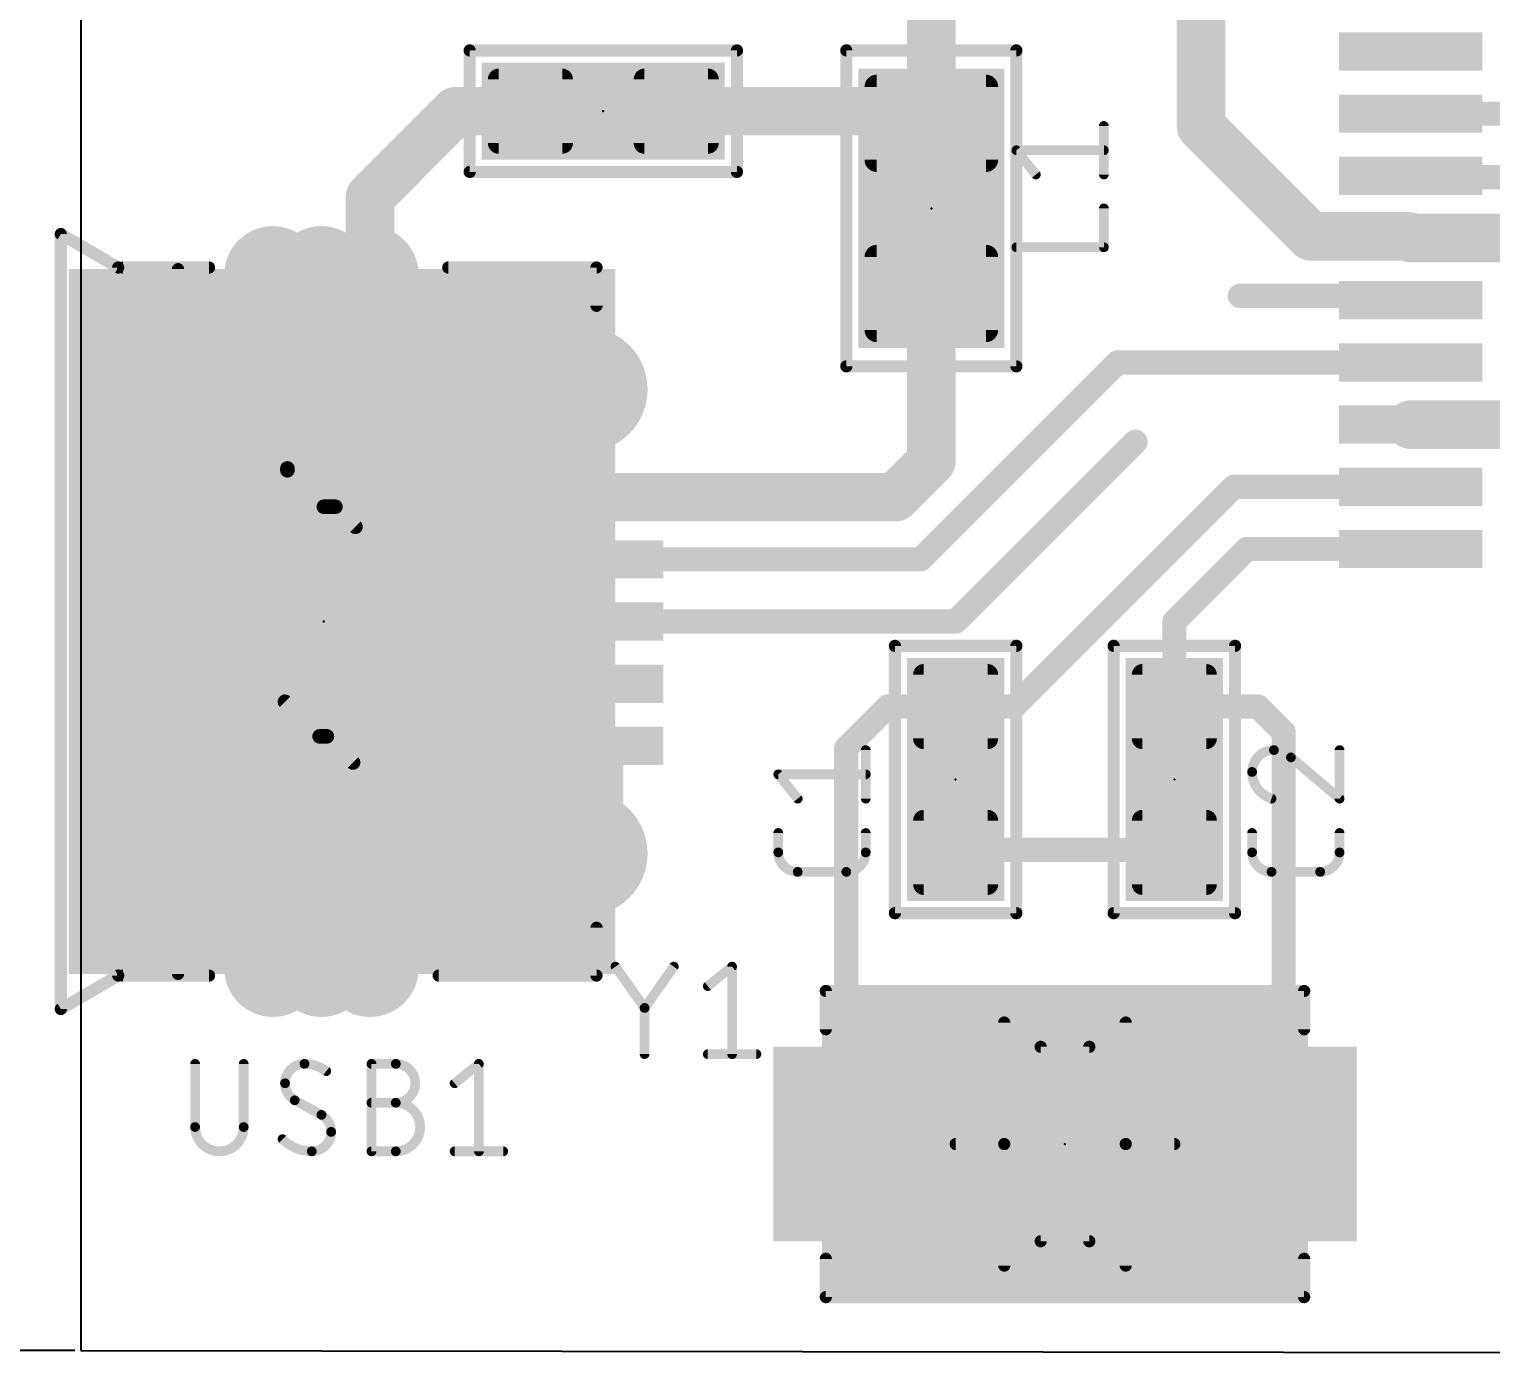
# Model space of a CAD drawing. Extents: x -12 to 108, y -5 to 75.
# Drawn here: x -0.54 to 14.74, y -0.13 to 13.81 of the extents above; entities that cross this region are included whole.
import ezdxf

# ---------------------------------------------------------------- set-up
doc = ezdxf.new("R2010")
doc.units = 0
doc.header["$MEASUREMENT"] = 0
doc.layers.get('0').update_dxf_attribs({"linetype": 'CONTINUOUS'})
doc.layers.get('Defpoints').update_dxf_attribs({"linetype": 'CONTINUOUS'})
for name, color, linetype in [('1', 12, 'CONTINUOUS'), ('17', 110, 'CONTINUOUS'), ('20', 31, 'CONTINUOUS'), ('21', 41, 'CONTINUOUS'), ('23', 53, 'CONTINUOUS'), ('25', 253, 'CONTINUOUS'), ('39', 12, 'CONTINUOUS')]:
    doc.layers.add(name, color=color, linetype=linetype)
doc.dimstyles.new('Annotative', dxfattribs={"dimtxt": 0.18, "dimasz": 0.18, "dimexe": 0.18, "dimexo": 0.0625, "dimgap": 0.09, "dimtad": 0, "dimtih": 1, "dimtoh": 1, "dimdec": 4, "dimzin": 0, "dimdsep": 46, "dimtxsty": 'Standard', "dimcen": 0.09, "dimadec": 0, "dimazin": 0, "dimtfac": 1, "dimtdec": 4, "dimtofl": 0, "dimtmove": 0, "dimatfit": 3, "dimfxl": 1, "dimtolj": 1, "dimtzin": 0, "dimarcsym": 0})

# ---------------------------------------------------------------- blocks, each defined once
blk = doc.blocks.new('RECT')
blk.add_solid([(-0.5, -0.5), (0.5, -0.5), (-0.5, 0.5), (0.5, 0.5)])
blk = doc.blocks.new('RECT142240X142240R25')
at = {"const_width": 0.1111}
blk.add_lwpolyline([(0.3889, -0.3334), (0.3889, 0.3334, 0.4142), (0.3334, 0.3889), (-0.3334, 0.3889, 0.4142), (-0.3889, 0.3334), (-0.3889, -0.3334, 0.4142), (-0.3334, -0.3889), (0.3334, -0.3889, 0.4142)], format="xyb", close=True, dxfattribs=at)
blk.add_solid([(-0.3588, -0.3588), (0.3588, -0.3588), (-0.3588, 0.3588), (0.3588, 0.3588)])
blk = doc.blocks.new('RECT162560X223520R25')
at = {"const_width": 0.127}
blk.add_lwpolyline([(0.4445, -0.5715), (0.4445, 0.5715, 0.4142), (0.381, 0.635), (-0.381, 0.635, 0.4142), (-0.4445, 0.5715), (-0.4445, -0.5715, 0.4142), (-0.381, -0.635), (0.381, -0.635, 0.4142)], format="xyb", close=True, dxfattribs=at)
blk.add_solid([(-0.4064, -0.5969), (0.4064, -0.5969), (-0.4064, 0.5969), (0.4064, 0.5969)])
blk = doc.blocks.new('RECT304000X304000R50')
at = {"const_width": 0.475}
blk.add_lwpolyline([(0.7125, -0.475), (0.7125, 0.475, 0.4142), (0.475, 0.7125), (-0.475, 0.7125, 0.4142), (-0.7125, 0.475), (-0.7125, -0.475, 0.4142), (-0.475, -0.7125), (0.475, -0.7125, 0.4142)], format="xyb", close=True, dxfattribs=at)
blk.add_solid([(-0.5004, -0.5004), (0.5004, -0.5004), (-0.5004, 0.5004), (0.5004, 0.5004)])
blk = doc.blocks.new('ROUNDP')
at = {"const_width": 0.5}
blk.add_lwpolyline([(0, -0.25, 1), (0, 0.25, 1), (0, -0.25)], format="xyb", dxfattribs=at)
blk = doc.blocks.new('*D369')
at = {"layer": '21', "color": 0, "linetype": 'Continuous', "lineweight": -2, "transparency": 16777216}
for p, q in [((-0.063, 66.091), (-7.156, 66.091)), ((-6.976, 64.091), (-6.976, 34.136)), ((-6.976, 2), (-6.976, 31.956)), ((-0.063, 0), (-7.156, 0))]:
    blk.add_line(p, q, dxfattribs=at)
at = {"layer": '21', "color": 0, "linetype": 'Continuous', "transparency": 16777216}
for points in [[(-7.31, 64.091), (-6.643, 64.091), (-6.976, 66.091)], [(-7.31, 2), (-6.643, 2), (-6.976, 0)]]:
    blk.add_solid(points, dxfattribs=at)
at = {"layer": 'Defpoints', "color": 0, "linetype": 'Continuous', "transparency": 16777216}
for p in [(0, 66.091), (0, 0), (-6.976, 0)]:
    blk.add_point(p, dxfattribs=at)
at = {"layer": '21', "color": 0, "linetype": 'Continuous', "transparency": 16777216, "insert": (-6.976, 33.045), "char_height": 2, "attachment_point": 5}
blk.add_mtext('\\A1;66.0910', dxfattribs=at)

msp = doc.modelspace()

# ---------------------------------------------------------------- linework, layer by layer
at = {"layer": '1'}
for points, const_width in [([(8.89, 12.827), (8.89, 17.0434)], 0.508), ([(11.7094, 12.7925), (11.7094, 16.3322)], 0.508), ([(3.9188, 12.954), (3.0226, 12.0578)], 0.508), ([(4.699, 12.954), (3.9188, 12.954)], 0.508), ([(8.636, 12.954), (6.223, 12.954)], 0.508), ([(8.763, 12.827), (8.636, 12.954)], 0.508), ([(8.89, 12.827), (8.763, 12.827)], 0.508), ([(12.8557, 11.6462), (11.7094, 12.7925)], 0.508), ([(13.901, 12.928), (17.4504, 12.928)], 0.254), ([(13.901, 12.278), (13.9136, 12.2654)], 0.254), ([(13.9136, 12.2654), (16.9645, 12.2654)], 0.254), ([(3.0226, 12.0578), (3.0226, 11.245)], 0.508), ([(13.8828, 11.6462), (12.8557, 11.6462)], 0.508), ([(13.901, 11.628), (13.8828, 11.6462)], 0.508), ([(13.901, 11.628), (15.7278, 11.628)], 0.508), ([(8.89, 9.2964), (8.89, 11.049)], 0.508), ([(12.1158, 11.0236), (13.8554, 11.0236)], 0.254), ([(13.8554, 11.0236), (13.901, 10.978)], 0.254), ([(10.836, 10.328), (8.778, 8.27)], 0.254), ([(13.901, 10.328), (10.836, 10.328)], 0.254), ([(15.6978, 9.678), (13.901, 9.678)], 0.508), ([(9.144, 7.62), (11.0236, 9.4996)], 0.254), ([(8.5136, 8.92), (8.89, 9.2964)], 0.508), ([(2.159, 9.201), (2.159, 9.2202)], 0.1524), ([(2.54, 8.82), (2.159, 9.201)], 0.1524), ([(5.415, 8.92), (8.5136, 8.92)], 0.508), ([(12.0506, 9.028), (9.7536, 6.731)], 0.254), ([(13.901, 9.028), (12.0506, 9.028)], 0.254), ([(2.54, 8.82), (2.6608, 8.82)], 0.1524), ([(2.6608, 8.82), (2.8702, 8.6106)], 0.1524), ([(12.188, 8.378), (11.43, 7.62)], 0.254), ([(13.901, 8.378), (12.188, 8.378)], 0.254), ([(8.778, 8.27), (5.415, 8.27)], 0.254), ([(5.415, 7.62), (9.144, 7.62)], 0.254), ([(11.43, 7.62), (11.43, 6.731)], 0.254), ([(2.4954, 6.42), (2.1336, 6.7818)], 0.1524), ([(8.001, 6.2992), (8.4328, 6.731)], 0.254), ([(8.4328, 6.731), (9.144, 6.731)], 0.254), ([(9.7536, 6.731), (9.144, 6.731)], 0.254), ([(12.3048, 6.731), (11.43, 6.731)], 0.254), ([(12.3048, 6.731), (12.573, 6.4628)], 0.254), ([(5.415, 6.32), (5.415, 5.34)], 0.508), ([(12.573, 6.4628), (12.573, 2.286)], 0.254), ([(2.54, 6.42), (2.4954, 6.42)], 0.1524), ([(2.54, 6.42), (2.5716, 6.42)], 0.1524), ([(2.5716, 6.42), (2.8448, 6.1468)], 0.1524), ([(8.001, 6.2992), (8.001, 2.286)], 0.254), ([(5.415, 5.34), (5.27, 5.195)], 0.508), ([(9.144, 5.207), (9.1694, 5.2324)], 0.254), ([(9.1694, 5.2324), (10.2108, 5.2324)], 0.254), ([(10.2108, 5.2324), (11.4046, 5.2324)], 0.254), ([(11.4046, 5.2324), (11.43, 5.207)], 0.254), ([(8.128, 2.159), (8.001, 2.286)], 0.254), ([(12.573, 2.286), (12.446, 2.159)], 0.254)]:
    msp.add_lwpolyline(points, dxfattribs=dict(at, const_width=const_width))
for points, const_width in [([(3.9188, 13.081, 1), (3.9188, 12.827)], 0.254), ([(4.0086, 12.8642, 1), (3.829, 13.0438)], 0.254), ([(4.699, 12.827, 1), (4.699, 13.081)], 0.254), ([(6.223, 13.081, 1), (6.223, 12.827)], 0.254), ([(8.7258, 13.0438, 1), (8.5462, 12.8642)], 0.254), ([(8.636, 12.827, 1), (8.636, 13.081)], 0.254), ([(8.763, 12.954, 1), (8.763, 12.7)], 0.254), ([(8.6732, 12.7372, 1), (8.8528, 12.9168)], 0.254), ([(8.89, 12.7, 1), (8.89, 12.954)], 0.254), ([(11.7992, 12.8823, 1), (11.6196, 12.7027)], 0.254), ([(13.901, 12.9915, 1), (13.901, 12.8645)], 0.127), ([(8.763, 12.827, 1), (9.017, 12.827)], 0.254), ([(11.5824, 12.7925, 1), (11.8364, 12.7925)], 0.254), ([(13.9459, 12.3229, 1), (13.8561, 12.2331)], 0.127), ([(13.9136, 12.3289, 1), (13.9136, 12.2019)], 0.127), ([(3.1496, 12.0578, 1), (2.8956, 12.0578)], 0.254), ([(2.9328, 12.1476, 1), (3.1124, 11.968)], 0.254), ([(13.8687, 12.2205, 1), (13.9585, 12.3103)], 0.127), ([(12.8557, 11.7732, 1), (12.8557, 11.5192)], 0.254), ([(12.7659, 11.5564, 1), (12.9455, 11.736)], 0.254), ([(13.9726, 11.736, 1), (13.793, 11.5564)], 0.254), ([(13.901, 11.755, 1), (13.901, 11.501)], 0.254), ([(13.8112, 11.5382, 1), (13.9908, 11.7178)], 0.254), ([(13.8828, 11.5192, 1), (13.8828, 11.7732)], 0.254), ([(2.8956, 11.245, 1), (3.1496, 11.245)], 0.254), ([(9.017, 11.049, 1), (8.763, 11.049)], 0.254), ([(12.1158, 11.0871, 1), (12.1158, 10.9601)], 0.127), ([(13.9003, 11.0685, 1), (13.8105, 10.9787)], 0.127), ([(13.8554, 10.9601, 1), (13.8554, 11.0871)], 0.127), ([(13.8561, 10.9331, 1), (13.9459, 11.0229)], 0.127), ([(10.836, 10.3915, 1), (10.836, 10.2645)], 0.127), ([(10.8809, 10.2831, 1), (10.7911, 10.3729)], 0.127), ([(13.901, 10.2645, 1), (13.901, 10.3915)], 0.127), ([(13.901, 9.805, 1), (13.901, 9.551)], 0.254), ([(11.0685, 9.4547, 1), (10.9787, 9.5445)], 0.127), ([(8.9798, 9.2066, 1), (8.8002, 9.3862)], 0.254), ([(8.763, 9.2964, 1), (9.017, 9.2964)], 0.254), ([(2.1971, 9.2202, 1), (2.1209, 9.2202)], 0.0762), ([(2.1209, 9.201, 1), (2.1971, 9.201)], 0.0762), ([(2.1859, 9.2279, 1), (2.1321, 9.1741)], 0.0762), ([(5.415, 9.047, 1), (5.415, 8.793)], 0.254), ([(8.5136, 8.793, 1), (8.5136, 9.047)], 0.254), ([(8.4238, 9.0098, 1), (8.6034, 8.8302)], 0.254), ([(12.0506, 9.0915, 1), (12.0506, 8.9645)], 0.127), ([(12.0955, 8.9831, 1), (12.0057, 9.0729)], 0.127), ([(13.901, 8.9645, 1), (13.901, 9.0915)], 0.127), ([(2.54, 8.8581, 1), (2.54, 8.7819)], 0.0762), ([(2.5131, 8.7931, 1), (2.5669, 8.8469)], 0.0762), ([(2.6877, 8.8469, 1), (2.6339, 8.7931)], 0.0762), ([(2.6608, 8.7819, 1), (2.6608, 8.8581)], 0.0762), ([(2.8433, 8.5837, 1), (2.8971, 8.6375)], 0.0762), ([(12.188, 8.4415, 1), (12.188, 8.3145)], 0.127), ([(12.2329, 8.3331, 1), (12.1431, 8.4229)], 0.127), ([(13.901, 8.3145, 1), (13.901, 8.4415)], 0.127), ([(5.415, 8.3335, 1), (5.415, 8.2065)], 0.127), ([(8.7331, 8.3149, 1), (8.8229, 8.2251)], 0.127), ([(8.778, 8.2065, 1), (8.778, 8.3335)], 0.127), ([(5.415, 7.6835, 1), (5.415, 7.5565)], 0.127), ([(9.0991, 7.6649, 1), (9.1889, 7.5751)], 0.127), ([(9.144, 7.5565, 1), (9.144, 7.6835)], 0.127), ([(11.4935, 7.62, 1), (11.3665, 7.62)], 0.127), ([(11.3851, 7.6649, 1), (11.4749, 7.5751)], 0.127), ([(2.1605, 6.8087, 1), (2.1067, 6.7549)], 0.0762), ([(8.4328, 6.7945, 1), (8.4328, 6.6675)], 0.127), ([(8.4777, 6.6861, 1), (8.3879, 6.7759)], 0.127), ([(9.144, 6.7945, 1), (9.144, 6.6675)], 0.127), ([(9.144, 6.6675, 1), (9.144, 6.7945)], 0.127), ([(9.7087, 6.7759, 1), (9.7985, 6.6861)], 0.127), ([(9.7536, 6.6675, 1), (9.7536, 6.7945)], 0.127), ([(11.43, 6.7945, 1), (11.43, 6.6675)], 0.127), ([(11.3665, 6.731, 1), (11.4935, 6.731)], 0.127), ([(12.3497, 6.7759, 1), (12.2599, 6.6861)], 0.127), ([(12.3048, 6.6675, 1), (12.3048, 6.7945)], 0.127), ([(5.542, 6.32, 1), (5.288, 6.32)], 0.254), ([(12.6365, 6.4628, 1), (12.5095, 6.4628)], 0.127), ([(12.5281, 6.4179, 1), (12.6179, 6.5077)], 0.127), ([(2.4954, 6.4581, 1), (2.4954, 6.3819)], 0.0762), ([(2.4685, 6.3931, 1), (2.5223, 6.4469)], 0.0762), ([(2.54, 6.4581, 1), (2.54, 6.3819)], 0.0762), ([(2.5985, 6.4469, 1), (2.5447, 6.3931)], 0.0762), ([(2.54, 6.3819, 1), (2.54, 6.4581)], 0.0762), ([(2.5716, 6.3819, 1), (2.5716, 6.4581)], 0.0762), ([(8.0645, 6.2992, 1), (7.9375, 6.2992)], 0.127), ([(7.9561, 6.3441, 1), (8.0459, 6.2543)], 0.127), ([(2.8179, 6.1199, 1), (2.8717, 6.1737)], 0.0762), ([(5.5048, 5.2502, 1), (5.3252, 5.4298)], 0.254), ([(5.1802, 5.2848, 1), (5.3598, 5.1052)], 0.254), ([(5.288, 5.34, 1), (5.542, 5.34)], 0.254), ([(9.1694, 5.2959, 1), (9.1694, 5.1689)], 0.127), ([(9.2143, 5.1875, 1), (9.1245, 5.2773)], 0.127), ([(10.2108, 5.2959, 1), (10.2108, 5.1689)], 0.127), ([(10.2108, 5.1689, 1), (10.2108, 5.2959)], 0.127), ([(11.4495, 5.2773, 1), (11.3597, 5.1875)], 0.127), ([(11.4046, 5.1689, 1), (11.4046, 5.2959)], 0.127), ([(9.0991, 5.2519, 1), (9.1889, 5.1621)], 0.127), ([(11.3851, 5.1621, 1), (11.4749, 5.2519)], 0.127), ([(8.0459, 2.3309, 1), (7.9561, 2.2411)], 0.127), ([(7.9375, 2.286, 1), (8.0645, 2.286)], 0.127), ([(12.5095, 2.286, 1), (12.6365, 2.286)], 0.127), ([(12.6179, 2.2411, 1), (12.5281, 2.3309)], 0.127), ([(8.0831, 2.1141, 1), (8.1729, 2.2039)], 0.127), ([(12.4011, 2.2039, 1), (12.4909, 2.1141)], 0.127)]:
    msp.add_lwpolyline(points, format="xyb", dxfattribs=dict(at, const_width=const_width))
at = {"layer": '20'}
for p, q in [((0, 66.091), (0, 0)), ((0, 0), (103.5104, -0.127))]:
    msp.add_line(p, q, dxfattribs=at)
at = {"layer": '21', "const_width": 0.0635}
for points in [[(4.064, 13.6208, 1), (4.064, 13.5572)], [(4.0957, 13.589, 1), (4.0323, 13.589)], [(6.8898, 13.589, 1), (6.8263, 13.589)], [(6.858, 13.5572, 1), (6.858, 13.6208)], [(8.001, 13.6208, 1), (8.001, 13.5572)], [(8.0328, 13.589, 1), (7.9693, 13.589)], [(9.8108, 13.589, 1), (9.7472, 13.589)], [(9.779, 13.5572, 1), (9.779, 13.6208)], [(4.064, 12.3508, 1), (4.064, 12.2873)], [(6.858, 12.2873, 1), (6.858, 12.3508)], [(4.0323, 12.319, 1), (4.0957, 12.319)], [(6.8263, 12.319, 1), (6.8898, 12.319)], [(-0.1783, 11.67, 1), (-0.2418, 11.67)], [(-0.194, 11.6974, 1), (-0.226, 11.6426)], [(0.4218, 11.32, 1), (0.3583, 11.32)], [(0.374, 11.2926, 1), (0.406, 11.3474)], [(0.44, 11.3518, 1), (0.44, 11.2882)], [(1.0477, 11.303, 1), (0.9843, 11.303)], [(1.34, 11.2882, 1), (1.34, 11.3518)], [(3.84, 11.3518, 1), (3.84, 11.2882)], [(5.4218, 11.32, 1), (5.3583, 11.32)], [(5.39, 11.2882, 1), (5.39, 11.3518)], [(5.3583, 10.92, 1), (5.4218, 10.92)], [(8.001, 10.3188, 1), (8.001, 10.2553)], [(7.9693, 10.287, 1), (8.0328, 10.287)], [(9.7472, 10.287, 1), (9.8108, 10.287)], [(9.779, 10.2553, 1), (9.779, 10.3188)], [(8.5408, 7.366, 1), (8.4772, 7.366)], [(8.509, 7.3978, 1), (8.509, 7.3343)], [(9.8108, 7.366, 1), (9.7472, 7.366)], [(9.779, 7.3343, 1), (9.779, 7.3978)], [(10.8268, 7.366, 1), (10.7632, 7.366)], [(10.795, 7.3978, 1), (10.795, 7.3343)], [(12.0968, 7.366, 1), (12.0333, 7.366)], [(12.065, 7.3343, 1), (12.065, 7.3978)], [(8.4772, 4.572, 1), (8.5408, 4.572)], [(8.509, 4.6037, 1), (8.509, 4.5403)], [(9.7472, 4.572, 1), (9.8108, 4.572)], [(9.779, 4.5403, 1), (9.779, 4.6037)], [(10.7632, 4.572, 1), (10.8268, 4.572)], [(10.795, 4.6037, 1), (10.795, 4.5403)], [(12.0333, 4.572, 1), (12.0968, 4.572)], [(12.065, 4.5403, 1), (12.065, 4.6037)], [(5.4218, 4.42, 1), (5.3583, 4.42)], [(0.406, 3.8926, 1), (0.374, 3.9474)], [(0.44, 3.9518, 1), (0.44, 3.8883)], [(1.34, 3.8883, 1), (1.34, 3.9518)], [(3.74, 3.9518, 1), (3.74, 3.8883)], [(5.39, 3.8883, 1), (5.39, 3.9518)], [(0.3583, 3.92, 1), (0.4218, 3.92)], [(0.9843, 3.937, 1), (1.0477, 3.937)], [(5.3583, 3.92, 1), (5.4218, 3.92)], [(7.787, 3.7908, 1), (7.787, 3.7273)], [(7.8188, 3.759, 1), (7.7553, 3.759)], [(12.8188, 3.759, 1), (12.7553, 3.759)], [(12.787, 3.7273, 1), (12.787, 3.7908)], [(-0.2418, 3.57, 1), (-0.1783, 3.57)], [(-0.226, 3.5974, 1), (-0.194, 3.5426)], [(7.7553, 3.359, 1), (7.8188, 3.359)], [(9.6838, 3.429, 1), (9.6203, 3.429)], [(10.9538, 3.429, 1), (10.8902, 3.429)], [(12.7553, 3.359, 1), (12.8188, 3.359)], [(10.033, 3.2068, 1), (10.033, 3.1433)], [(10.0648, 3.175, 1), (10.0013, 3.175)], [(10.5728, 3.175, 1), (10.5092, 3.175)], [(10.541, 3.1433, 1), (10.541, 3.2068)], [(9.144, 2.1908, 1), (9.144, 2.1273)], [(9.6838, 2.159, 1), (9.6203, 2.159)], [(9.6203, 2.159, 1), (9.6838, 2.159)], [(9.652, 2.1273, 1), (9.652, 2.1908)], [(10.9538, 2.159, 1), (10.8902, 2.159)], [(10.8902, 2.159, 1), (10.9538, 2.159)], [(10.922, 2.1908, 1), (10.922, 2.1273)], [(11.43, 2.1273, 1), (11.43, 2.1908)], [(10.033, 1.1747, 1), (10.033, 1.1113)], [(10.0013, 1.143, 1), (10.0648, 1.143)], [(10.5092, 1.143, 1), (10.5728, 1.143)], [(10.541, 1.1113, 1), (10.541, 1.1747)], [(7.8188, 0.959, 1), (7.7553, 0.959)], [(9.6203, 0.889, 1), (9.6838, 0.889)], [(10.8902, 0.889, 1), (10.9538, 0.889)], [(12.8188, 0.959, 1), (12.7553, 0.959)], [(7.787, 0.5908, 1), (7.787, 0.5272)], [(12.787, 0.5272, 1), (12.787, 0.5908)], [(7.7553, 0.559, 1), (7.8188, 0.559)], [(12.7553, 0.559, 1), (12.8188, 0.559)]]:
    msp.add_lwpolyline(points, format="xyb", dxfattribs=at)
at = {"layer": '21', "const_width": 0.127}
for points in [[(4.064, 13.589), (6.858, 13.589)], [(4.064, 12.319), (4.064, 13.589)], [(6.858, 13.589), (6.858, 12.319)], [(8.001, 13.589), (9.779, 13.589)], [(8.001, 10.287), (8.001, 13.589)], [(9.779, 13.589), (9.779, 10.287)], [(6.858, 12.319), (4.064, 12.319)], [(-0.21, 3.57), (-0.21, 11.67)], [(-0.21, 11.67), (0.39, 11.32)], [(0.39, 11.32), (0.39, 3.92)], [(1.34, 11.32), (0.44, 11.32)], [(1.016, 11.303), (1.016, 3.937)], [(5.39, 11.32), (3.84, 11.32)], [(5.39, 10.92), (5.39, 11.32)], [(9.779, 10.287), (8.001, 10.287)], [(8.509, 4.572), (8.509, 7.366)], [(8.509, 7.366), (9.779, 7.366)], [(9.779, 7.366), (9.779, 4.572)], [(10.795, 4.572), (10.795, 7.366)], [(10.795, 7.366), (12.065, 7.366)], [(12.065, 7.366), (12.065, 4.572)], [(9.779, 4.572), (8.509, 4.572)], [(12.065, 4.572), (10.795, 4.572)], [(5.39, 4.42), (5.39, 3.92)], [(0.39, 3.92), (-0.21, 3.57)], [(1.34, 3.92), (0.44, 3.92)], [(5.39, 3.92), (3.74, 3.92)], [(12.787, 3.759), (7.787, 3.759)], [(7.787, 3.759), (7.787, 3.359)], [(12.787, 3.359), (12.787, 3.759)], [(9.652, 2.159), (9.652, 3.429)], [(10.922, 2.159), (10.922, 3.429)], [(10.541, 3.175), (10.033, 3.175)], [(10.033, 3.175), (10.033, 1.143)], [(10.541, 1.143), (10.541, 3.175)], [(9.652, 2.159), (9.144, 2.159)], [(9.652, 0.889), (9.652, 2.159)], [(10.922, 0.889), (10.922, 2.159)], [(10.922, 2.159), (11.43, 2.159)], [(10.033, 1.143), (10.541, 1.143)], [(7.787, 0.959), (7.787, 0.559)], [(12.787, 0.559), (12.787, 0.959)], [(7.787, 0.559), (12.787, 0.559)]]:
    msp.add_lwpolyline(points, dxfattribs=at)
at = {"layer": '23'}
for p in [(5.461, 12.954), (8.89, 11.938), (2.54, 7.62), (9.144, 5.969), (11.43, 5.969), (10.287, 2.159)]:
    msp.add_point(p, dxfattribs=at)
at = {"layer": '25', "const_width": 0.1016}
for points in [[(10.6934, 12.2916), (10.6934, 12.7996)], [(9.9822, 12.2916), (9.779, 12.5456)], [(9.779, 12.5456), (10.6934, 12.5456)], [(10.6934, 11.5316), (10.6934, 11.938)], [(9.779, 11.5316), (10.6934, 11.5316)], [(8.2042, 5.7688), (8.2042, 6.2768)], [(13.1572, 5.7688), (13.1572, 6.2768)], [(12.6492, 6.2006), (13.1572, 5.7688)], [(7.493, 5.7688), (7.2898, 6.0228)], [(7.2898, 6.0228), (8.2042, 6.0228)], [(7.2898, 5.207), (7.2898, 5.4102)], [(8.2042, 5.4102), (8.2042, 5.207)], [(12.2428, 5.207), (12.2428, 5.4102)], [(13.1572, 5.4102), (13.1572, 5.207)], [(8.001, 5.0038), (7.493, 5.0038)], [(12.954, 5.0038), (12.446, 5.0038)], [(5.588, 4.0132), (5.8928, 3.5814)], [(5.8928, 3.5814), (6.1976, 4.0132)], [(6.5532, 3.81), (6.8072, 4.0132)], [(6.8072, 4.0132), (6.8072, 3.0988)], [(5.8928, 3.0988), (5.8928, 3.5814)], [(6.5532, 3.0988), (7.0612, 3.0988)], [(1.1938, 2.9972), (1.1938, 2.3368)], [(1.7018, 2.3368), (1.7018, 2.9972)], [(3.0378, 2.0828), (3.0378, 2.9972)], [(3.0378, 2.9972), (3.2918, 2.9972)], [(3.9065, 2.794), (4.1605, 2.9972)], [(4.1605, 2.9972), (4.1605, 2.0828)], [(2.5146, 2.4638), (2.2352, 2.6162)], [(3.0378, 2.5908), (3.2918, 2.5908)], [(3.2918, 2.0828), (3.0378, 2.0828)], [(3.9065, 2.0828), (4.4145, 2.0828)]]:
    msp.add_lwpolyline(points, dxfattribs=at)
at = {"layer": '25'}
for points, const_width in [([(10.7188, 12.7996, 1), (10.668, 12.7996)], 0.0508), ([(9.779, 12.571, 1), (9.779, 12.5202)], 0.0508), ([(9.7988, 12.5614, 1), (9.7592, 12.5297)], 0.0508), ([(10.6934, 12.5202, 1), (10.6934, 12.571)], 0.0508), ([(9.9624, 12.2757, 1), (10.002, 12.3074)], 0.0508), ([(10.668, 12.2916, 1), (10.7188, 12.2916)], 0.0508), ([(10.7188, 11.938, 1), (10.668, 11.938)], 0.0508), ([(9.779, 11.557, 1), (9.779, 11.5062)], 0.0508), ([(10.668, 11.5316, 1), (10.7188, 11.5316)], 0.0508), ([(10.6934, 11.5062, 1), (10.6934, 11.557)], 0.0508), ([(8.2296, 6.2768, 1), (8.1788, 6.2768)], 0.0508), ([(12.4714, 6.2768, 0.4142), (12.2428, 6.0482)], 0.1016), ([(12.6492, 6.2006, 0.2053), (12.4714, 6.2768)], 0.1016), ([(12.4714, 6.3022, 1), (12.4714, 6.2514)], 0.0508), ([(12.4714, 6.2514, 1), (12.4714, 6.3022)], 0.0508), ([(13.1826, 6.2768, 1), (13.1318, 6.2768)], 0.0508), ([(12.6657, 6.2199, 1), (12.6327, 6.1812)], 0.0508), ([(12.6308, 6.1831, 1), (12.6676, 6.2181)], 0.0508), ([(7.2898, 6.0482, 1), (7.2898, 5.9974)], 0.0508), ([(7.3096, 6.0387, 1), (7.27, 6.0069)], 0.0508), ([(8.2042, 5.9974, 1), (8.2042, 6.0482)], 0.0508), ([(12.2428, 6.0482, 0.3252), (12.446, 5.7688)], 0.1016), ([(12.2682, 6.0482, 1), (12.2174, 6.0482)], 0.0508), ([(12.2174, 6.0482, 1), (12.2682, 6.0482)], 0.0508), ([(7.4732, 5.7529, 1), (7.5128, 5.7847)], 0.0508), ([(12.4382, 5.7446, 1), (12.4538, 5.7929)], 0.0508), ([(13.1407, 5.7494, 1), (13.1737, 5.7881)], 0.0508), ([(8.1788, 5.7688, 1), (8.2296, 5.7688)], 0.0508), ([(13.1318, 5.7688, 1), (13.1826, 5.7688)], 0.0508), ([(7.3152, 5.4102, 1), (7.2644, 5.4102)], 0.0508), ([(8.2296, 5.4102, 1), (8.1788, 5.4102)], 0.0508), ([(12.2682, 5.4102, 1), (12.2174, 5.4102)], 0.0508), ([(13.1826, 5.4102, 1), (13.1318, 5.4102)], 0.0508), ([(7.2898, 5.207, 0.4142), (7.493, 5.0038)], 0.1016), ([(7.3152, 5.207, 1), (7.2644, 5.207)], 0.0508), ([(7.2644, 5.207, 1), (7.3152, 5.207)], 0.0508), ([(8.001, 5.0038, 0.4142), (8.2042, 5.207)], 0.1016), ([(8.2296, 5.207, 1), (8.1788, 5.207)], 0.0508), ([(8.1788, 5.207, 1), (8.2296, 5.207)], 0.0508), ([(12.2428, 5.207, 0.4142), (12.446, 5.0038)], 0.1016), ([(12.2682, 5.207, 1), (12.2174, 5.207)], 0.0508), ([(12.2174, 5.207, 1), (12.2682, 5.207)], 0.0508), ([(12.954, 5.0038, 0.4142), (13.1572, 5.207)], 0.1016), ([(13.1826, 5.207, 1), (13.1318, 5.207)], 0.0508), ([(13.1318, 5.207, 1), (13.1826, 5.207)], 0.0508), ([(7.493, 5.0292, 1), (7.493, 4.9784)], 0.0508), ([(7.493, 4.9784, 1), (7.493, 5.0292)], 0.0508), ([(8.001, 5.0292, 1), (8.001, 4.9784)], 0.0508), ([(8.001, 4.9784, 1), (8.001, 5.0292)], 0.0508), ([(12.446, 5.0292, 1), (12.446, 4.9784)], 0.0508), ([(12.446, 4.9784, 1), (12.446, 5.0292)], 0.0508), ([(12.954, 5.0292, 1), (12.954, 4.9784)], 0.0508), ([(12.954, 4.9784, 1), (12.954, 5.0292)], 0.0508), ([(5.6088, 4.0278, 1), (5.5673, 3.9986)], 0.0508), ([(6.2184, 3.9986, 1), (6.1769, 4.0278)], 0.0508), ([(6.8326, 4.0132, 1), (6.7818, 4.0132)], 0.0508), ([(6.8231, 3.9934, 1), (6.7913, 4.033)], 0.0508), ([(6.5373, 3.8298, 1), (6.5691, 3.7902)], 0.0508), ([(5.9182, 3.5814, 1), (5.8674, 3.5814)], 0.0508), ([(5.8721, 3.596, 1), (5.9136, 3.5668)], 0.0508), ([(5.8721, 3.5668, 1), (5.9136, 3.596)], 0.0508), ([(5.8674, 3.0988, 1), (5.9182, 3.0988)], 0.0508), ([(6.5532, 3.1242, 1), (6.5532, 3.0734)], 0.0508), ([(6.7818, 3.0988, 1), (6.8326, 3.0988)], 0.0508), ([(7.0612, 3.0734, 1), (7.0612, 3.1242)], 0.0508), ([(1.2192, 2.9972, 1), (1.1684, 2.9972)], 0.0508), ([(1.7272, 2.9972, 1), (1.6764, 2.9972)], 0.0508), ([(2.3368, 2.9972, 0.4142), (2.1336, 2.794)], 0.1016), ([(2.5654, 2.921, 0.1623), (2.3368, 2.9972)], 0.1016), ([(2.3368, 3.0226, 1), (2.3368, 2.9718)], 0.0508), ([(2.3368, 2.9718, 1), (2.3368, 3.0226)], 0.0508), ([(2.5502, 2.9007, 1), (2.5806, 2.9413)], 0.0508), ([(3.0632, 2.9972, 1), (3.0124, 2.9972)], 0.0508), ([(3.0378, 3.0226, 1), (3.0378, 2.9718)], 0.0508), ([(3.2918, 2.5908, 1), (3.2918, 2.9972)], 0.1016), ([(3.2918, 3.0226, 1), (3.2918, 2.9718)], 0.0508), ([(3.2918, 2.9718, 1), (3.2918, 3.0226)], 0.0508), ([(4.1859, 2.9972, 1), (4.1351, 2.9972)], 0.0508), ([(4.1764, 2.9774, 1), (4.1446, 3.017)], 0.0508), ([(2.1336, 2.794, 0.2656), (2.2352, 2.6162)], 0.1016), ([(2.159, 2.794, 1), (2.1082, 2.794)], 0.0508), ([(2.1082, 2.794, 1), (2.159, 2.794)], 0.0508), ([(3.8906, 2.8138, 1), (3.9224, 2.7742)], 0.0508), ([(2.2474, 2.6385, 1), (2.223, 2.5939)], 0.0508), ([(2.2223, 2.5943, 1), (2.2481, 2.6381)], 0.0508), ([(3.0378, 2.6162, 1), (3.0378, 2.5654)], 0.0508), ([(3.2918, 2.0828, 1), (3.2918, 2.5908)], 0.1016), ([(3.2918, 2.6162, 1), (3.2918, 2.5654)], 0.0508), ([(3.2918, 2.6162, 1), (3.2918, 2.5654)], 0.0508), ([(3.2918, 2.5654, 1), (3.2918, 2.6162)], 0.0508), ([(2.5275, 2.4857, 1), (2.5017, 2.4419)], 0.0508), ([(2.6162, 2.286, 0.2656), (2.5146, 2.4638)], 0.1016), ([(2.5024, 2.4415, 1), (2.5268, 2.4861)], 0.0508), ([(1.1938, 2.3368, 1), (1.7018, 2.3368)], 0.1016), ([(1.2192, 2.3368, 1), (1.1684, 2.3368)], 0.0508), ([(1.1684, 2.3368, 1), (1.2192, 2.3368)], 0.0508), ([(1.7272, 2.3368, 1), (1.6764, 2.3368)], 0.0508), ([(1.6764, 2.3368, 1), (1.7272, 2.3368)], 0.0508), ([(2.413, 2.0828, 0.4142), (2.6162, 2.286)], 0.1016), ([(2.6416, 2.286, 1), (2.5908, 2.286)], 0.0508), ([(2.5908, 2.286, 1), (2.6416, 2.286)], 0.0508), ([(2.1082, 2.2098, 0.2), (2.413, 2.0828)], 0.1016), ([(2.1262, 2.2277, 1), (2.0902, 2.1919)], 0.0508), ([(2.413, 2.1082, 1), (2.413, 2.0574)], 0.0508), ([(2.413, 2.0574, 1), (2.413, 2.1082)], 0.0508), ([(3.0378, 2.1082, 1), (3.0378, 2.0574)], 0.0508), ([(3.0124, 2.0828, 1), (3.0632, 2.0828)], 0.0508), ([(3.2918, 2.1082, 1), (3.2918, 2.0574)], 0.0508), ([(3.2918, 2.0574, 1), (3.2918, 2.1082)], 0.0508), ([(3.9065, 2.1082, 1), (3.9065, 2.0574)], 0.0508), ([(4.1351, 2.0828, 1), (4.1859, 2.0828)], 0.0508), ([(4.4145, 2.0574, 1), (4.4145, 2.1082)], 0.0508)]:
    msp.add_lwpolyline(points, format="xyb", dxfattribs=dict(at, const_width=const_width))

# ---------------------------------------------------------------- block references
at = {"layer": '1'}
for p, xscale, yscale, rotation in [((13.901, 13.578), 0.4, 1.5, 270), ((13.901, 12.928), 0.4, 1.5, 270), ((13.901, 12.278), 0.4, 1.5, 270), ((13.901, 11.628), 0.4, 1.5, 270), ((13.901, 10.978), 0.4, 1.5, 270), ((13.901, 10.328), 0.4, 1.5, 270), ((13.901, 9.678), 0.4, 1.5, 270), ((13.901, 9.028), 0.4, 1.5, 270), ((13.901, 8.378), 0.4, 1.5, 270), ((8.128, 2.159), 1.778, 2.032, 180), ((12.446, 2.159), 1.778, 2.032, 180)]:
    msp.add_blockref('RECT', p, dxfattribs=dict(at, xscale=xscale, yscale=yscale, rotation=rotation))
for name, p in [('RECT142240X142240R25', (4.699, 12.954)), ('RECT142240X142240R25', (6.223, 12.954)), ('RECT304000X304000R50', (2.54, 8.82)), ('RECT304000X304000R50', (2.54, 6.42))]:
    msp.add_blockref(name, p, dxfattribs=at)
at = {"layer": '1', "rotation": 90}
for name, p in [('RECT162560X223520R25', (8.89, 12.827)), ('RECT162560X223520R25', (8.89, 11.049)), ('RECT142240X142240R25', (9.144, 6.731)), ('RECT142240X142240R25', (11.43, 6.731)), ('RECT142240X142240R25', (9.144, 5.207)), ('RECT142240X142240R25', (11.43, 5.207))]:
    msp.add_blockref(name, p, dxfattribs=at)
at = {"layer": '1', "xscale": 1.35, "yscale": 0.4}
for p in [(5.415, 8.92), (5.415, 8.27), (5.415, 7.62), (5.415, 6.97), (5.415, 6.32)]:
    msp.add_blockref('RECT', p, dxfattribs=at)
at = {"layer": '17', "rotation": 270}
for p, xscale, yscale in [((2.0066, 11.245), 1.016, 1.016), ((2.0066, 11.245), 1.016, 1.016), ((2.5146, 11.245), 1.016, 1.016), ((2.5146, 11.245), 1.016, 1.016), ((3.0226, 11.245), 1.016, 1.016), ((3.0226, 11.245), 1.016, 1.016), ((5.27, 10.045), 1.308, 1.308), ((5.27, 10.045), 1.308, 1.308), ((5.27, 5.195), 1.308, 1.308), ((5.27, 5.195), 1.308, 1.308), ((2.0066, 3.995), 1.016, 1.016), ((2.0066, 3.995), 1.016, 1.016), ((2.5146, 3.995), 1.016, 1.016), ((2.5146, 3.995), 1.016, 1.016), ((3.0226, 3.995), 1.016, 1.016), ((3.0226, 3.995), 1.016, 1.016)]:
    msp.add_blockref('ROUNDP', p, dxfattribs=dict(at, xscale=xscale, yscale=yscale))
at = {"layer": '39', "xscale": 2.54, "yscale": 1.016}
msp.add_blockref('RECT', (5.461, 12.954), dxfattribs=at)
at = {"layer": '39'}
for p, xscale, yscale, rotation in [((8.89, 11.938), 2.921, 1.524, 90), ((2.7305, 7.62), 7.366, 5.715, 270), ((9.144, 5.969), 2.54, 1.016, 90), ((11.43, 5.969), 2.54, 1.016, 90), ((10.287, 2.159), 5.08, 3.302, 180)]:
    msp.add_blockref('RECT', p, dxfattribs=dict(at, xscale=xscale, yscale=yscale, rotation=rotation))

# ---------------------------------------------------------------- dimensions: what is measured, and where the dimension line sits
at = {"layer": '21', "linetype": 'Continuous'}
dim = msp.add_linear_dim(base=(-6.97641, 0), p1=(0, 66.091), p2=(0, 0), angle=90, dimstyle='Annotative', override={"dimtxt": 2, "dimasz": 2}, dxfattribs=at)
dim.commit()
dim.dimension.update_dxf_attribs({"geometry": '*D369', "text_midpoint": (-6.97641, 33.0455)})

doc.saveas('drawing.dxf')
